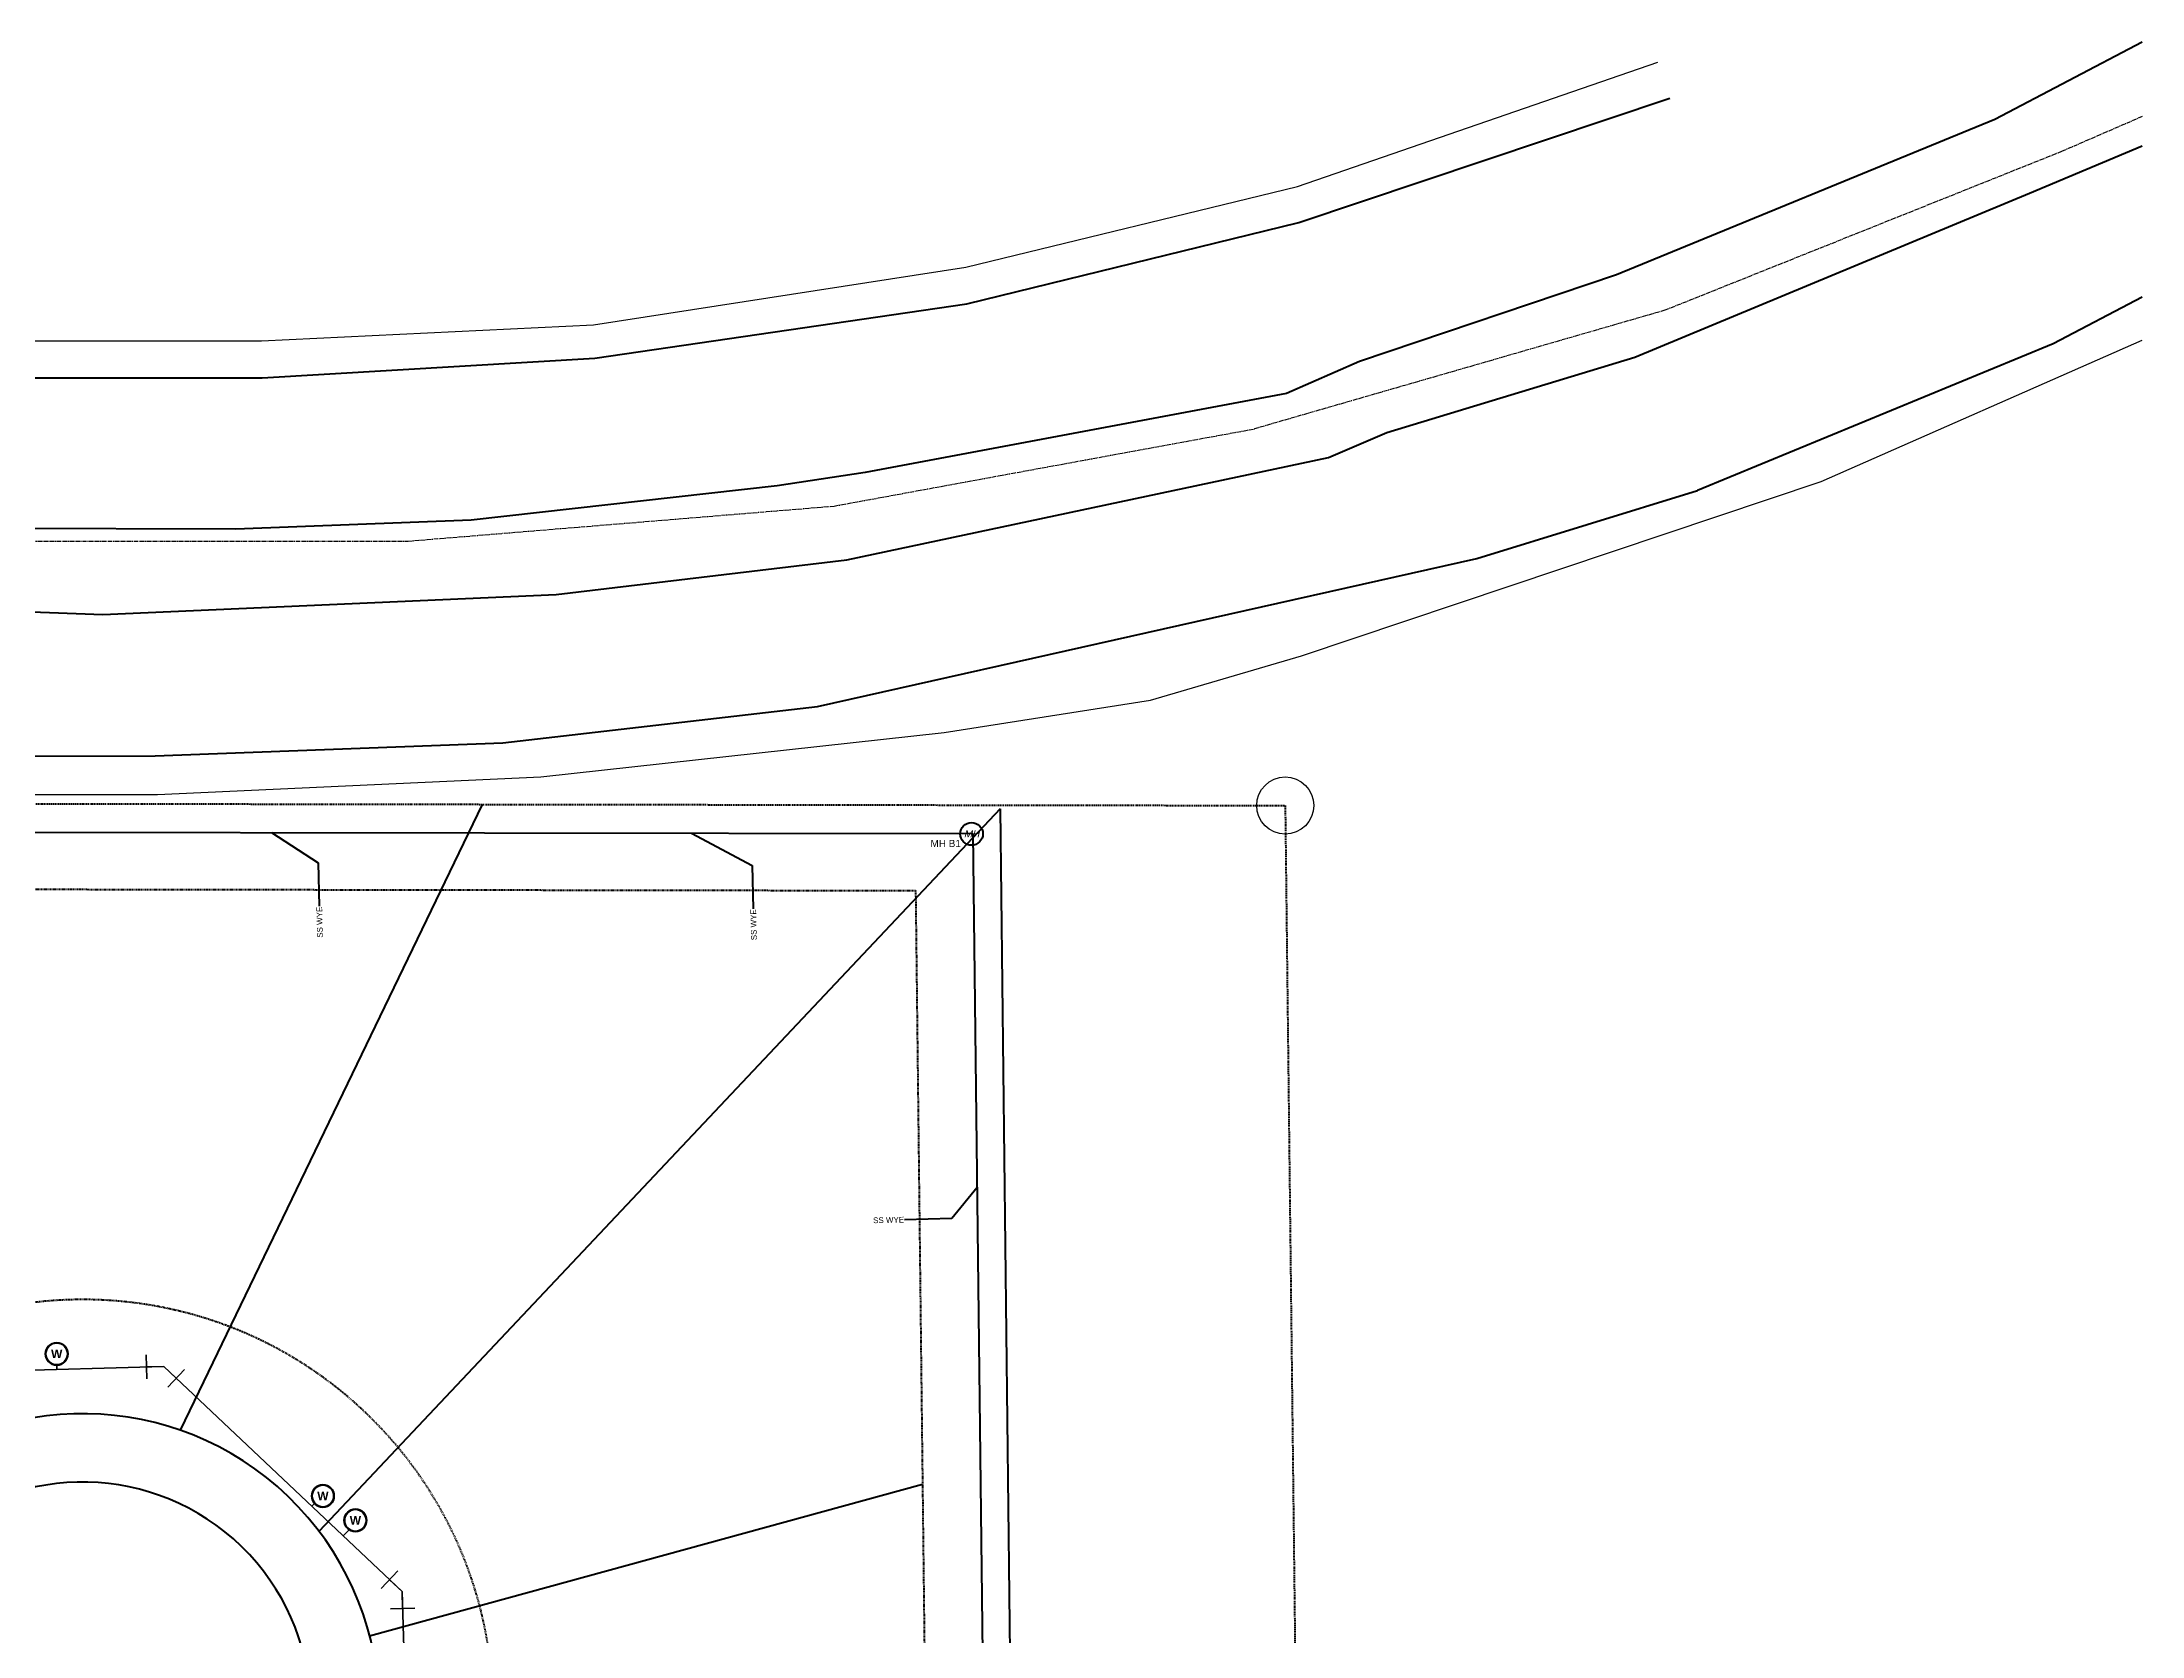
# Model space of a CAD drawing. Header units: feet. Extents: x -96 to 999, y -5 to 696.
# Drawn here: x 630.6 to 998.9, y 416.5 to 696 of the extents above; entities that cross this region are included whole.
import ezdxf
from ezdxf import colors
from ezdxf.entities.mleader import LeaderData, LeaderLine
from ezdxf.enums import TextEntityAlignment as Align
from ezdxf.math import Vec2, Vec3

# ---------------------------------------------------------------- set-up
doc = ezdxf.new("R2010")
doc.units = ezdxf.units.FT
doc.header["$MEASUREMENT"] = 0
for name, pattern in [('AutoCAD_Module2$0$BORDER2', [0.875, 0.25, -0.125, 0.25, -0.125, 0, -0.125]), ('CENTER2', [1.125, 0.75, -0.125, 0.125, -0.125]), ('HIDDEN2', [0.1875, 0.125, -0.0625])]:
    doc.linetypes.add(name, pattern=pattern)
doc.layers.get('0').update_dxf_attribs({"plot": 0})
for name, color, linetype, lineweight in [('AutoCAD_Module2$0$BOUNDARY', 7, 'AutoCAD_Module2$0$BORDER2', 90), ('BUILDINGLINE', 6, 'HIDDEN2', 40), ('EASEMENT', 3, 'HIDDEN2', 40), ('LOTLINES', 231, 'Continuous', 60), ('ROW', 5, 'Continuous', 80), ('SEWERLINE', 33, 'linetype-1', 60), ('STREET', 254, 'Continuous', 60), ('WATERLINE', 4, 'Continuous', 35), ('X-SIDEWALK', 131, 'Continuous', 30), ('X-STREET', 157, 'Continuous', 60), ('X-STREET-CL', 2, 'CENTER2', 30)]:
    doc.layers.add(name, color=color, linetype=linetype, lineweight=lineweight)
doc.layers.add('AutoCAD_Module2$0$ENDPOINT', color=1, linetype='Continuous')
doc.styles.add('EXISTING', font='arial.ttf', dxfattribs={"oblique": 15})
doc.styles.add('PROPOSED', font='arialbd.ttf', dxfattribs={"height": 2.5})
doc.styles.get("Standard").update_dxf_attribs({"font": 'arial.ttf'})
doc.linetypes.add('linetype-1', pattern='A,2.5,-0.1,["SS",Standard,S=0.1,R=0,X=-0.05,Y=-0.05],-0.2', length=2.8)

# ---------------------------------------------------------------- blocks, each defined once
blk = doc.blocks.new('45')
for p, q in [((2.11, 3.04), (-2.11, 3.03)), ((0, 3.03), (0, 0)), ((2.12, -2.12), (0, 0)), ((3.63, -0.61), (0.62, -3.63))]:
    blk.add_line(p, q)
blk = doc.blocks.new('WM-P')
h = blk.add_hatch(color=256)
h.dxf.hatch_style = 1
h.paths.add_polyline_path([(2, 0, 1), (-2, 0, 1)])
h.paths.add_polyline_path([(-1.88, 0, -1), (1.88, 0, -1)], flags=16)
h.paths.add_polyline_path([(-1.49, 0.51, -1), (1.49, -0.51, -1)], flags=0)
h.paths.add_polyline_path([(-1.36, -1.13), (1.36, -1.13), (1.36, 1.12), (-1.36, 1.12)], flags=8)
for radius in [2, 1.88]:
    blk.add_circle((0, 0), radius)
at = {"style": 'PROPOSED'}
blk.add_text('W', height=1.5, dxfattribs=at).set_placement((0, 0), align=Align.MIDDLE_CENTER)
blk = doc.blocks.new('MH-E')
blk.add_circle((0, 0), 2)
at = {"style": 'EXISTING', "oblique": 15}
blk.add_text('MH', height=1.25, dxfattribs=at).set_placement((0, 0), align=Align.MIDDLE_CENTER)
blk = doc.blocks.new('_None')

msp = doc.modelspace()

# ---------------------------------------------------------------- linework, layer by layer
at = {"layer": 'AutoCAD_Module2$0$BOUNDARY'}
for p, q in [((443.27, 562.74), (848.66, 562.15)), ((848.66, 562.15), (851.16, 347.8))]:
    msp.add_line(p, q, dxfattribs=at)
at = {"layer": 'AutoCAD_Module2$0$ENDPOINT'}
msp.add_circle((848.66, 562.15), 5, dxfattribs=at)
at = {"layer": 'BUILDINGLINE'}
msp.add_arc((637.73, 403.53), 72, 320.8038, 131.4428, dxfattribs=at)
at = {"layer": 'EASEMENT'}
for p, q in [((443.25, 547.74), (783.83, 547.24)), ((783.83, 547.24), (786.16, 347.04))]:
    msp.add_line(p, q, dxfattribs=at)
at = {"layer": 'LOTLINES'}
for p, q in [((654.9, 452.62), (707.89, 562.35)), ((798.66, 561.56), (679.19, 434.93)), ((688.07, 416.57), (785.04, 443.14))]:
    msp.add_line(p, q, dxfattribs=at)
at = {"layer": 'ROW'}
msp.add_line((798.66, 561.56), (801.16, 347.22), dxfattribs=at)
msp.add_arc((637.73, 403.53), 52, 320.2168, 132.0493, dxfattribs=at)
at = {"layer": 'SEWERLINE'}
for p, q in [((443.44, 557.74), (793.89, 557.22)), ((793.89, 557.22), (796.35, 347.15))]:
    msp.add_line(p, q, dxfattribs=at)
at = {"layer": 'STREET'}
msp.add_arc((637.73, 403.53), 40, 320.0324, 131.6403, dxfattribs=at)
at = {"layer": 'WATERLINE'}
for p, q in [((651.94, 463.81), (610.9, 462.62)), ((633.18, 464.01), (633.18, 463.26)), ((693.76, 424.34), (651.94, 463.81)), ((678.38, 439.76), (677.93, 439.28)), ((684.47, 435.16), (683.45, 434.08)), ((694.72, 391.36), (693.76, 424.34))]:
    msp.add_line(p, q, dxfattribs=at)
at = {"layer": 'X-SIDEWALK'}
for p, q in [((850.84, 670.69, 1164.64), (914, 692.46, 1165.92)), ((792.66, 656.52, 1164), (850.84, 670.69, 1164.64)), ((727.34, 646.43, 1163.52), (792.66, 656.52, 1164)), ((669.09, 643.63, 1162.04), (727.34, 646.43, 1163.52)), ((497.87, 643.52, 1160), (669.09, 643.63, 1162.04)), ((942.66, 618.96, 1165.98), (998.95, 643.72, 1165.44)), ((851.51, 588.4, 1164.81), (942.66, 618.96, 1165.98)), ((825.04, 580.62, 1164), (851.51, 588.4, 1164.81)), ((788.87, 574.97, 1163.99), (825.04, 580.62, 1164)), ((718.11, 567.19, 1162.86), (788.87, 574.97, 1163.99)), ((600.66, 564.08, 1161.57), (650.88, 564.08, 1161.57)), ((650.88, 564.08, 1161.57), (718.11, 567.19, 1162.86))]:
    msp.add_line(p, q, dxfattribs=at)
at = {"layer": 'X-STREET'}
for p, q in [((998.95, 696.01, 1165.07), (973.15, 682.42, 1165.39)), ((851.08, 664.34, 1164.59), (916.1, 686.17, 1165.91)), ((973.15, 682.42, 1165.39), (906.75, 655.19, 1165.6)), ((979.24, 669.53, 1165.41), (998.95, 677.81, 792.23)), ((910.01, 640.73, 1165.55), (979.24, 669.53, 1165.41)), ((792.79, 650.12, 1163.99), (851.08, 664.34, 1164.59)), ((906.75, 655.19, 1165.6), (861.67, 640.02, 1164.59)), ((727.54, 640.58, 1163.54), (792.79, 650.12, 1163.99)), ((998.95, 651.3, 1165.37), (983.34, 643.1, 1165.52)), ((983.34, 643.1, 1165.52), (921, 617.4, 1165.59)), ((669.24, 637.15, 1160.82), (727.54, 640.58, 1163.54)), ((861.67, 640.02, 1164.59), (848.91, 634.36, 1164.36)), ((866.49, 627.55, 1164.64), (910.01, 640.73, 1165.55)), ((589.77, 637.15, 1160.82), (669.24, 637.15, 1160.82)), ((848.91, 634.36, 1164.36), (775, 620.53, 1163.93)), ((856.28, 623.16, 1164.68), (866.49, 627.55, 1164.64)), ((771.75, 605.25, 1163.89), (856.28, 623.16, 1164.68)), ((775, 620.53, 1163.93), (759.54, 618.19, 1163.92)), ((759.54, 618.19, 1163.92), (705.9, 612.17, 1162.74)), ((882.25, 605.43), (921, 617.4, 1165.59)), ((705.9, 612.17, 1162.74), (664.57, 610.62, 1162.01)), ((664.57, 610.62, 1162.01), (587.07, 610.76, 1160.8)), ((720.8, 599.16, 1162.92), (771.75, 605.25, 1163.89)), ((766.65, 579.5, 1163.95), (882.25, 605.43)), ((595.7, 597.32, 1161.09), (641.25, 595.63, 1161.88)), ((641.25, 595.63, 1161.88), (720.8, 599.16, 1162.92)), ((711.45, 573.13, 1162.59), (766.65, 579.5, 1163.95)), ((650.45, 570.87, 1161.94), (711.45, 573.13, 1162.59)), ((594.57, 570.73, 1161.39), (650.45, 570.87, 1161.94))]:
    msp.add_line(p, q, dxfattribs=at)
at = {"layer": 'X-STREET-CL'}
for p, q in [((998.95, 682.94, 1165.15), (984.85, 676.81, 1165.31)), ((984.85, 676.81, 1165.31), (915.26, 648.97, 1165.72)), ((915.26, 648.97, 1165.72), (843.25, 628.18, 1164.45)), ((824.63, 624.77, 1163.98), (843.25, 628.18, 1164.45)), ((769.53, 614.65, 1163.92), (824.63, 624.77, 1163.98)), ((694.82, 608.51, 1162.43), (769.53, 614.65, 1163.92)), ((583.68, 608.51, 1160.76), (670.6, 608.51, 1162.02)), ((670.6, 608.51, 1162.02), (694.82, 608.51, 1162.43))]:
    msp.add_line(p, q, dxfattribs=at)

# ---------------------------------------------------------------- block references
at = {"layer": 'SEWERLINE'}
msp.add_blockref('MH-E', (793.64, 557.18), dxfattribs=at)
at = {"layer": 'WATERLINE'}
for p in [(633.18, 466.01), (679.87, 441.09), (685.57, 436.82)]:
    msp.add_blockref('WM-P', p, dxfattribs=at)
at = {"layer": 'WATERLINE', "xscale": -1}
for p, rotation in [((651.94, 463.81), 91.65894066096328), ((693.76, 424.34), 46.65894066096295)]:
    msp.add_blockref('45', p, dxfattribs=dict(at, rotation=rotation))

# ---------------------------------------------------------------- texts
at = {"layer": 'SEWERLINE', "insert": (786.44, 556.13), "char_height": 1.25, "attachment_point": 1}
msp.add_mtext_dynamic_manual_height_columns('MH B1', width=6.2105, gutter_width=1, heights=[0], dxfattribs=at)

# ---------------------------------------------------------------- leaders
at = {"layer": 'SEWERLINE'}
ml = msp.add_multileader_mtext('Standard', dxfattribs=at)
ml.set_content('SS WYE', color=256)
ml.set_leader_properties(color=256, linetype='ByLayer', lineweight=-1)
ml.set_arrow_properties(name='NONE')
ml.build(insert=Vec2(0, 0))
ml.multileader.update_dxf_attribs({"dogleg_length": 0.36, "arrow_head_size": 1.5})
ctx = ml.context
ctx.base_point, ctx.char_height, ctx.arrow_head_size, ctx.landing_gap_size, ctx.plane_origin, ctx.plane_x_axis, ctx.plane_y_axis = Vec3(679.37, 539.02), 1, 1.5, 0.09, Vec3(661.72, 527.87), Vec3(-0.024137, 0.999709), Vec3(-0.999709, -0.024137)
ctx.text_align_type = 2
notes = []
notes.append((ctx, [(1, (1, 1, 0), (679.05, 552.08), (0.024137, -0.999709), 7.59, [(0, [(670.87, 557.4)], 0, [])])]))
ctx.mtext.insert, ctx.mtext.text_direction, ctx.mtext.rotation, ctx.mtext.alignment, ctx.mtext.flow_direction = Vec3(678.73, 544.39), Vec3(-0.024137, 0.999709), 1.594935, 3, 5
ml = msp.add_multileader_mtext('Standard', dxfattribs=at)
ml.set_content('SS WYE', color=256)
ml.set_leader_properties(color=256, linetype='ByLayer', lineweight=-1)
ml.set_arrow_properties(name='NONE')
ml.build(insert=Vec2(0, 0))
ml.multileader.update_dxf_attribs({"dogleg_length": 0.36, "arrow_head_size": 1.5})
ctx = ml.context
ctx.base_point, ctx.char_height, ctx.arrow_head_size, ctx.landing_gap_size, ctx.plane_origin, ctx.plane_x_axis, ctx.plane_y_axis = Vec3(755.49, 538.57), 1, 1.5, 0.09, Vec3(737.83, 527.43), Vec3(-0.024137, 0.999709), Vec3(-0.999709, -0.024137)
ctx.text_align_type = 2
notes.append((ctx, [(1, (1, 1, 0), (755.17, 551.64), (0.024137, -0.999709), 7.59, [(0, [(744.54, 557.3)], 0, [])])]))
ctx.mtext.insert, ctx.mtext.text_direction, ctx.mtext.rotation, ctx.mtext.alignment, ctx.mtext.flow_direction = Vec3(754.85, 543.95), Vec3(-0.024137, 0.999709), 1.594935, 3, 5
ml = msp.add_multileader_mtext('Standard', dxfattribs=at)
ml.set_content('SS WYE', color=256)
ml.set_leader_properties(color=256, linetype='ByLayer', lineweight=-1)
ml.set_arrow_properties(name='NONE')
ml.build(insert=Vec2(0, 0))
ml.multileader.update_dxf_attribs({"dogleg_length": 0.36, "arrow_head_size": 1.5})
ctx = ml.context
ctx.base_point, ctx.char_height, ctx.arrow_head_size, ctx.landing_gap_size, ctx.plane_origin, ctx.plane_x_axis, ctx.plane_y_axis = Vec3(776.43, 489.41), 1, 1.5, 0.09, Vec3(794.08, 494.41), Vec3(0.999752, 0.022279), Vec3(-0.022279, 0.999752)
ctx.text_align_type = 2
notes.append((ctx, [(0, (1, 1, 0), (790.16, 489.72), (-0.999752, -0.022279), 8.26, [(0, [(794.62, 495.19)], 0, [])])]))
ctx.mtext.insert, ctx.mtext.text_direction, ctx.mtext.rotation, ctx.mtext.alignment, ctx.mtext.flow_direction = Vec3(781.8, 490.04), Vec3(0.999752, 0.022279), 0.022281, 3, 5
for ctx, leaders in notes:
    for number, flags, end, landing, length, lines in leaders:
        leader = LeaderData()
        leader.index, (leader.has_last_leader_line, leader.has_dogleg_vector, leader.attachment_direction) = number, flags
        leader.last_leader_point, leader.dogleg_vector, leader.dogleg_length = Vec3(end), Vec3(landing), length
        for number, points, colour, breaks in lines:
            line = LeaderLine()
            line.index, line.vertices, line.color, line.breaks = number, Vec3.list(points), colors.encode_raw_color(colour), breaks
            leader.lines.append(line)
        ctx.leaders.append(leader)

doc.saveas('drawing.dxf')
